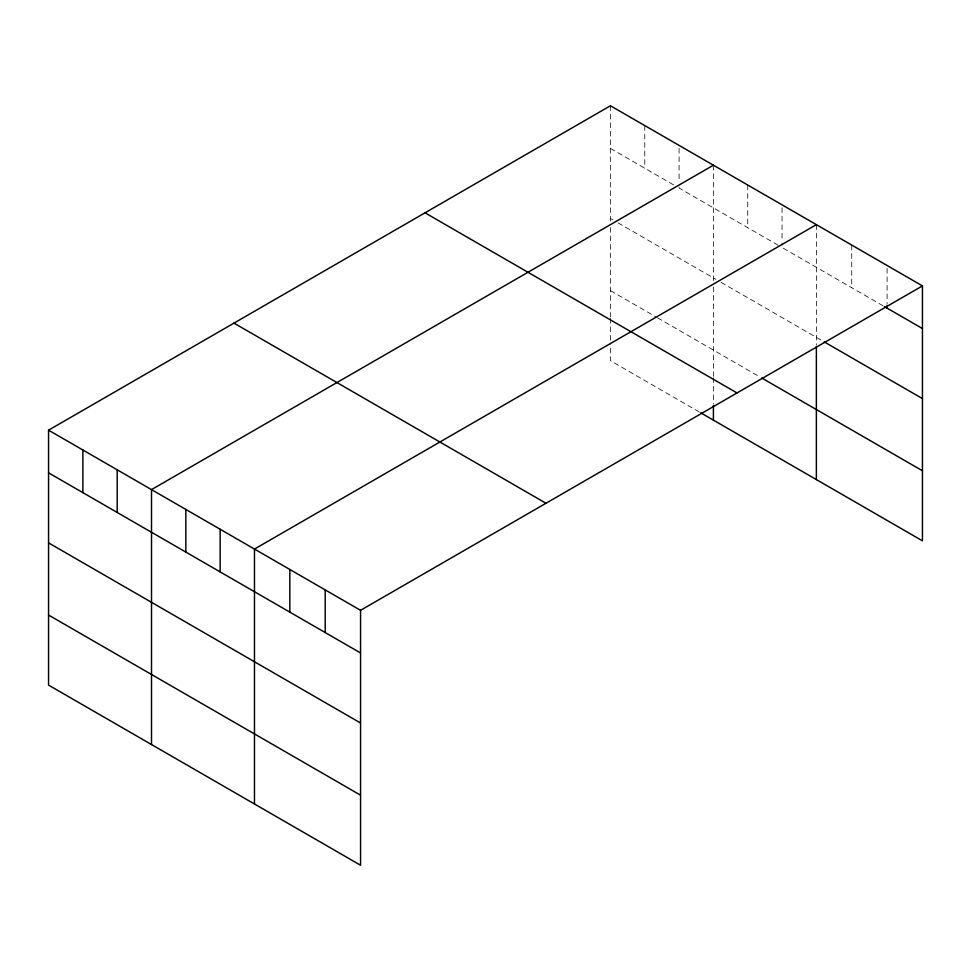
<?xml version="1.0" encoding="UTF-8"?>
<svg xmlns="http://www.w3.org/2000/svg" width="971" height="971" viewBox="0 0 971 971"><rect width="100%" height="100%" fill="white"/><g stroke="black" fill="none" stroke-linecap="round" stroke-linejoin="round"><path stroke-width="0.73" stroke-dasharray="4.86 3.64" d="M610.443 105.766L610.443 221.473M610.443 148.417L675.27 185.849M778.232 245.287L679.081 188.046L679.081 183.64M883.161 305.865L782.043 247.496L782.043 243.078M610.443 218.463L612.98 219.931M618.066 222.869L715.943 279.381M721.028 282.318L822.91 341.137M610.443 290.645L656.202 317.056M657.476 317.796L760.439 377.246M699.423 412.068L610.443 360.69L610.443 343.176M887.093 268.433L887.093 303.729M851.725 245.068L851.725 287.719M816.368 224.653L816.368 344.875M782.043 207.782L782.043 241.609M747.731 185.024L747.731 227.675M713.406 165.216L713.406 280.922M713.406 286.931L713.406 376.36M713.406 377.816L713.406 404.082M679.081 148.345L679.081 182.16M644.768 125.587L644.768 168.238M610.443 227.493L610.443 316.91M610.443 318.367L610.443 341.719"/><path stroke-width="1.46" d="M922.45 285.899L360.557 610.31L360.557 865.234L48.55 685.101L48.55 430.177L610.443 105.766L922.45 285.899L922.45 540.823L700.698 412.796M713.406 165.216L151.512 489.615L151.512 744.539M816.368 224.653L254.475 549.064L254.475 803.988M884.472 306.63L922.45 328.55M824.221 341.889L922.45 398.608M761.713 377.974L922.45 470.777M425.019 212.819L737.025 392.964M233.975 323.125L545.981 503.257M48.55 430.177L360.557 610.31M48.55 472.828L360.557 652.961M48.55 542.874L360.557 723.007M48.55 615.044L360.557 795.176M887.093 305.197L887.093 308.135M816.368 346.38L816.368 479.577M713.406 405.538L713.406 420.14M325.2 589.895L325.2 632.546M289.831 569.479L289.831 612.131M220.15 529.244L220.15 571.895M185.837 509.435L185.837 552.086M117.188 469.806L117.188 512.457M82.875 449.986L82.875 492.637"/></g></svg>
